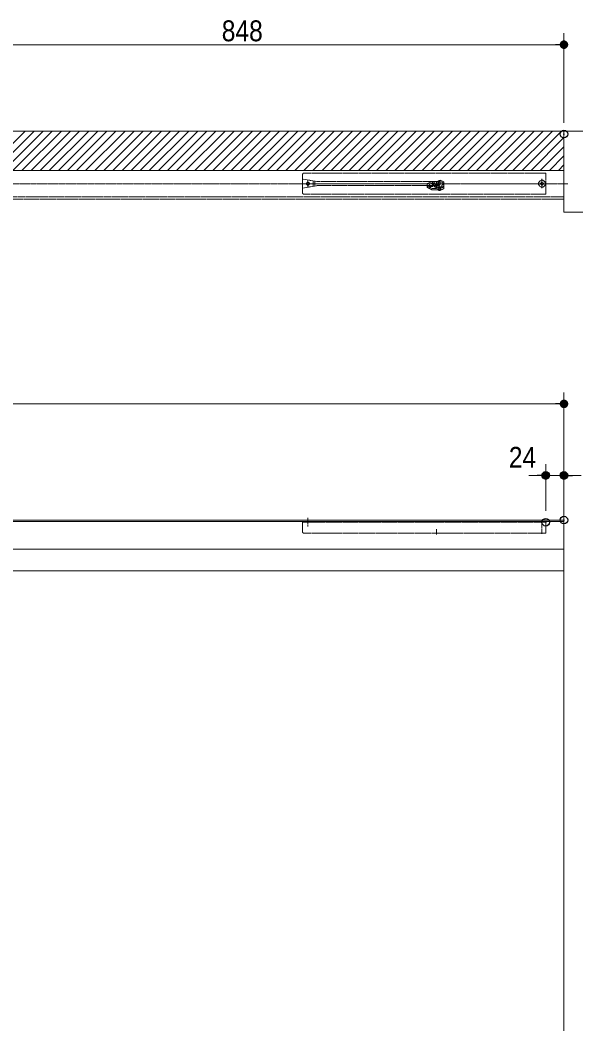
# Model space of a CAD drawing. Units: millimetres, scale not verified. Extents: x -4547 to 4547, y -2284 to 2284.
# Drawn here: x -2388 to -1646, y 0 to 1325 of the extents above; entities that cross this region are included whole.
import ezdxf
from ezdxf.enums import TextEntityAlignment as Align

# ---------------------------------------------------------------- set-up
doc = ezdxf.new("R2010")
doc.units = ezdxf.units.MM
doc.header["$LTSCALE"] = 20
doc.header["$PDMODE"] = 32
doc.header["$PDSIZE"] = 10
for name, pattern in [('USER1', [10.5, 8, -0.5, 0.5, -0.5, 0.5, -0.5]), ('USER2', [2.91, 1.76, -0.4, 0.35, -0.4]), ('USER3', [1.11, 0.71, -0.4])]:
    doc.linetypes.add(name, pattern=pattern)
for name, color, linetype, lineweight in [('0-1_3一般', 7, 'Continuous', 15), ('0-2_2寸法-2', 7, 'Continuous', 15), ('0-3_0', 7, 'Continuous', 25), ('0-5_2寸法-1', 7, 'Continuous', 15)]:
    doc.layers.add(name, color=color, linetype=linetype, lineweight=lineweight)
doc.layers.add('0-4_Defpoints', color=7, linetype='Continuous')
doc.styles.add('ＭＳ Ｐゴシック', font='')
doc.styles.get('ＭＳ Ｐゴシック').set_extended_font_data('MS PGothic')

# ---------------------------------------------------------------- blocks, each defined once
blk = doc.blocks.new('グループ-23')
at = {"layer": '0-1_3一般', "linetype": 'USER3'}
for p, q in [((-9862, 22268.8), (-9770.5, 22231.8)), ((-10210.4, 22138.1), (-10210.4, 22079.9)), ((-10210.4, 22079.9), (-10157, 22054.9)), ((-10186.2, 22134.9), (-10126.3, 22134.9)), ((-10157, 22054.9), (-10086.6, 22021.9)), ((-10148.4, 22054.9), (-10157, 22054.9)), ((-9925.3, 22021.9), (-10086.6, 22021.9)), ((-9770.5, 22051.9), (-9870.4, 22007.2)), ((-9770.5, 22231.8), (-9770.5, 22071.9)), ((-9770.5, 22071.9), (-9770.5, 22051.9))]:
    blk.add_line(p, q, dxfattribs=at)
at = {"layer": '0-1_3一般'}
for p, q in [((-10210.4, 22186), (-10090.4, 22229.9)), ((-10210.4, 22186), (-10210.4, 22138.1)), ((-10004.7, 22138.1), (-10210.4, 22138.1)), ((-10090.4, 22229.9), (-10048.9, 22229.9)), ((-10070.4, 22229.9), (-10070.4, 22138.1)), ((-10019.8, 22205.5), (-10019.7, 22204.8)), ((-10019.7, 22204.8), (-10018.8, 22199.9)), ((-10018.8, 22199.9), (-10010.4, 22151.8)), ((-9938.6, 22012.2), (-9938.4, 22012.2)), ((-9930, 22213.7), (-9922.2, 22169.6))]:
    blk.add_line(p, q, dxfattribs=at)
at = {"layer": '0-1_3一般', "linetype": 'USER1'}
for p, q in [((-10159.1, 22089), (-10079.9, 22051.9)), ((-10150.8, 22108.1), (-10154.9, 22108.1)), ((-10085.1, 22199.9), (-10150.8, 22175.9)), ((-10150.8, 22175.9), (-10150.8, 22108.1)), ((-10150.8, 22108.1), (-10065.6, 22108.1)), ((-10057.7, 22199.9), (-10085.1, 22199.9)), ((-10079.9, 22051.9), (-9976.5, 22051.9)), ((-10065.6, 22108.1), (-10065.6, 22199.9)), ((-10047.9, 22191.6), (-10040.2, 22148)), ((-10018.8, 22199.9), (-10037.6, 22199.9)), ((-9966.5, 22061.9), (-9966.5, 22076.6)), ((-9846.5, 22041.9), (-9934.9, 22041.9)), ((-9892.6, 22174.8), (-9900.4, 22218.9)), ((-9890.6, 22084.6), (-9890.6, 21998.9)), ((-9873.2, 22241), (-9806.7, 22214.1)), ((-9840.5, 22101.9), (-9871.3, 22101.9)), ((-9871.3, 22071.9), (-9840.5, 22071.9)), ((-9820.5, 22141.9), (-9820.5, 22121.9)), ((-9800.5, 22151.9), (-9810.5, 22151.9)), ((-9800.5, 22204.8), (-9800.5, 22151.9)), ((-9770.5, 22121.9), (-9790.5, 22121.9))]:
    blk.add_line(p, q, dxfattribs=at)
at = {"layer": '0-1_3一般', "linetype": 'USER2'}
for p, q in [((-9914.5, 22161.8), (-10021.5, 22161.8)), ((-9976.1, 22216.4), (-9956.4, 22104.4)), ((-9966.5, 22086), (-9966.5, 22228.5))]:
    blk.add_line(p, q, dxfattribs=at)
at = {"layer": '0-1_3一般', "linetype": 'USER3'}
blk.add_circle((-9890.6, 22041.8), 40, dxfattribs=at)
for centre, radius, start, end in [((-9880.7, 22222.4), 50, 68, 154.77867), ((-9890.6, 22041.8), 310, 162.50664, 173.93476), ((-10148.4, 22074.9), 20, 270, 352.66717), ((-9890.6, 22041.8), 240, 160.56494, 172.66717), ((-10126.3, 22124.9), 10, 340.56494, 90), ((-9966.5, 22161.8), 45, 218.64617, 321.35383)]:
    blk.add_arc(centre, radius, start, end, dxfattribs=at)
at = {"layer": '0-1_3一般', "linetype": 'USER1'}
for centre, radius, start, end in [((-10154.9, 22098.1), 10, 90, 244.89888), ((-10057.7, 22189.9), 10, 10, 90.00689), ((-10037.2, 22189.9), 10, 90, 190), ((-9966.5, 22161), 75, 190, 300.22817), ((-9976.5, 22061.9), 10, 270, 0), ((-9976.5, 22076.6), 10, 0, 83.24367), ((-9871.3, 22151.9), 80, 224.15162, 270), ((-9893.3, 22118.5), 10, 149.38956, 236.62768), ((-9966.5, 22161.8), 75, 329.38956, 10), ((-9880.7, 22222.4), 20, 68, 190), ((-9871.3, 22151.9), 50, 236.62768, 270), ((-9840.5, 22121.9), 20, 270, 0), ((-9840.5, 22121.9), 50, 270, 0), ((-9810.5, 22141.9), 10, 90, 180), ((-9810.5, 22204.8), 10, 0, 68)]:
    blk.add_arc(centre, radius, start, end, dxfattribs=at)
at = {"layer": '0-1_3一般'}
for centre, radius, start, end in [((-10049.2, 22200), 29.9, 10.67512, 90.20797), ((-10049.2, 22200), 29.9, 9.32488, 10.67512), ((-9966.5, 22161.8), 45, 192.86293, 218.64617), ((-9966.5, 22161.8), 45, 321.35383, 10), ((-9880.7, 22222.4), 50, 154.77867, 190)]:
    blk.add_arc(centre, radius, start, end, dxfattribs=at)
blk = doc.blocks.new('グループ-25')
at = {"layer": '0-1_3一般', "linetype": 'USER1'}
for p, q in [((-13500.6, 22423.7), (-13500.6, 22268.5)), ((-13120.6, 22243.7), (-13500.6, 22303.7)), ((-13500.6, 22268.5), (-13500.6, 21943.8)), ((-13460.6, 22463.7), (-11845.9, 22463.7)), ((-13360.6, 22271.5), (-13360.6, 22092.7)), ((-13180.6, 22463.7), (-13192.2, 22463.7)), ((-11845.9, 22463.7), (-7080.6, 22463.7)), ((-7180.6, 22308.9), (-7180.6, 22061.5)), ((-7180.6, 22308.9), (-7180.6, 22061.5)), ((-7080.6, 22463.7), (-7080.6, 21903.8)), ((-7035.8, 22183.7), (-13817, 22183.7)), ((-13500.6, 22063.7), (-13120.6, 22133.7)), ((-13220.6, 22115.3), (-13220.6, 22259.5)), ((-13180.6, 22261.7), (-13180.6, 22115.7)), ((-9910.6, 22243.7), (-13120.6, 22243.7)), ((-13120.6, 22133.7), (-9910.6, 22133.7)), ((-9870.6, 22203.7), (-9870.6, 22173.7)), ((-13105.9, 21903.8), (-13460.6, 21903.8)), ((-7080.6, 21903.8), (-13105.9, 21903.8)), ((-13360.6, 13358.7), (-13360.6, 13135.1)), ((-7180.6, 13274), (-7180.6, 12936.4)), ((-13180.6, 13243.7), (-13220.6, 13243.7)), ((-7230.6, 13243.7), (-13180.6, 13243.7)), ((-7080.6, 13243.7), (-7230.6, 13243.7)), ((-7080.6, 12953.7), (-7080.6, 13243.7)), ((-13460.6, 12953.7), (-9658.6, 12953.7)), ((-9658.6, 12953.7), (-7080.6, 12953.7))]:
    blk.add_line(p, q, dxfattribs=at)
at = {"layer": '0-1_3一般', "linetype": 'USER2'}
blk.add_line((-9966.5, 12923.7), (-9966.5, 13065.7), dxfattribs=at)
at = {"layer": '0-1_3一般', "linetype": 'USER1'}
blk.add_lwpolyline([(-13180.6, 13243.7), (-13160.6, 13243.7), (-13500.6, 13243.7), (-13500.6, 12993.7)], dxfattribs=at)
for centre, radius in [((-7180.6, 22183.7), 90), ((-13360.6, 22183.7), 40), ((-7180.6, 22183.7), 36)]:
    blk.add_circle(centre, radius, dxfattribs=at)
for centre, start, end in [((-13460.6, 22423.7), 90, 180), ((-9910.6, 22203.7), 0, 90), ((-9910.6, 22173.7), 270, 0), ((-13460.6, 21943.8), 180, 270), ((-13460.6, 12993.7), 180, 270)]:
    blk.add_arc(centre, 40, start, end, dxfattribs=at)
at = {"layer": '0-1_3一般'}
blk.add_blockref('グループ-23', (0, 0), dxfattribs=at)
blk = doc.blocks.new('グループ-27')
at = {"layer": '0-1_3一般'}
for p, q in [((-6600.5, 13263.7), (-39500.5, 13263.7)), ((-6600.5, 11963.7), (-6600.5, 13263.7)), ((-39500.5, 11963.7), (-6600.5, 11963.7))]:
    blk.add_line(p, q, dxfattribs=at)
blk = doc.blocks.new('グループ-31')
at = {"layer": '0-1_3一般', "linetype": 'USER1'}
blk.add_line((-6600.5, 22533.7), (-39490.5, 22533.7), dxfattribs=at)
at = {"layer": '0-1_3一般', "linetype": 'USER2'}
blk.add_line((-6500.5, 22183.7), (-39590.5, 22183.7), dxfattribs=at)
at = {"layer": '0-1_3一般', "linetype": 'USER3'}
for p, q in [((-6600.5, 13303.7), (-39500.5, 13303.7)), ((-6600.5, 12533.7), (-6600.5, 13303.7)), ((-39500.5, 12533.7), (-6600.5, 12533.7))]:
    blk.add_line(p, q, dxfattribs=at)
at = {"layer": '0-1_3一般', "linetype": 'USER1'}
blk.add_lwpolyline([(-39490.5, 22533.7), (-39490.5, 21833.7), (-6600.5, 21833.7), (-6600.5, 22533.7)], dxfattribs=at)
blk = doc.blocks.new('グループ-32')
at = {"layer": '0-1_3一般', "linetype": 'USER1'}
blk.add_line((-6600.5, 23993.7), (-6600.5, 23933.7), dxfattribs=at)
at = {"layer": '0-1_3一般', "lineweight": 5}
for p, q in [((-21866.3, 22533.7), (-20826.3, 23573.7)), ((-21626.3, 22533.7), (-20586.3, 23573.7)), ((-21386.3, 22533.7), (-20346.3, 23573.7)), ((-21146.3, 22533.7), (-20106.3, 23573.7)), ((-20906.3, 22533.7), (-19866.3, 23573.7)), ((-20666.3, 22533.7), (-19626.3, 23573.7)), ((-20426.3, 22533.7), (-19386.3, 23573.7)), ((-20186.3, 22533.7), (-19146.3, 23573.7)), ((-19946.3, 22533.7), (-18906.3, 23573.7)), ((-19706.3, 22533.7), (-18666.3, 23573.7)), ((-19466.3, 22533.7), (-18426.3, 23573.7)), ((-19226.3, 22533.7), (-18186.3, 23573.7)), ((-18986.3, 22533.7), (-17946.3, 23573.7)), ((-18746.3, 22533.7), (-17706.3, 23573.7)), ((-18506.3, 22533.7), (-17466.3, 23573.7)), ((-18266.3, 22533.7), (-17226.3, 23573.7)), ((-18026.3, 22533.7), (-16986.3, 23573.7)), ((-17786.3, 22533.7), (-16746.3, 23573.7)), ((-17546.3, 22533.7), (-16506.3, 23573.7)), ((-17306.3, 22533.7), (-16266.3, 23573.7)), ((-17066.3, 22533.7), (-16026.3, 23573.7)), ((-16826.3, 22533.7), (-15786.3, 23573.7)), ((-16586.3, 22533.7), (-15546.3, 23573.7)), ((-16346.3, 22533.7), (-15306.3, 23573.7)), ((-16106.3, 22533.7), (-15066.3, 23573.7)), ((-15866.3, 22533.7), (-14826.3, 23573.7)), ((-15626.3, 22533.7), (-14586.3, 23573.7)), ((-15386.3, 22533.7), (-14346.3, 23573.7)), ((-15146.3, 22533.7), (-14106.3, 23573.7)), ((-14906.3, 22533.7), (-13866.3, 23573.7)), ((-14666.3, 22533.7), (-13626.3, 23573.7)), ((-14426.3, 22533.7), (-13386.3, 23573.7)), ((-14186.3, 22533.7), (-13146.3, 23573.7)), ((-13946.3, 22533.7), (-12906.3, 23573.7)), ((-13706.3, 22533.7), (-12666.3, 23573.7)), ((-13466.3, 22533.7), (-12426.3, 23573.7)), ((-13226.3, 22533.7), (-12186.3, 23573.7)), ((-12986.3, 22533.7), (-11946.3, 23573.7)), ((-12746.3, 22533.7), (-11706.3, 23573.7)), ((-12506.3, 22533.7), (-11466.3, 23573.7)), ((-12266.3, 22533.7), (-11226.3, 23573.7)), ((-12026.3, 22533.7), (-10986.3, 23573.7)), ((-11786.3, 22533.7), (-10746.3, 23573.7)), ((-11546.3, 22533.7), (-10506.3, 23573.7)), ((-11306.3, 22533.7), (-10266.3, 23573.7)), ((-11066.3, 22533.7), (-10026.3, 23573.7)), ((-10826.3, 22533.7), (-9786.3, 23573.7)), ((-10586.3, 22533.7), (-9546.3, 23573.7)), ((-10346.3, 22533.7), (-9306.3, 23573.7)), ((-10106.3, 22533.7), (-9066.3, 23573.7)), ((-9866.3, 22533.7), (-8826.3, 23573.7)), ((-9626.3, 22533.7), (-8586.3, 23573.7)), ((-9386.3, 22533.7), (-8346.3, 23573.7)), ((-9146.3, 22533.7), (-8106.3, 23573.7)), ((-8906.3, 22533.7), (-7866.3, 23573.7)), ((-8666.3, 22533.7), (-7626.3, 23573.7)), ((-8426.3, 22533.7), (-7386.3, 23573.7)), ((-8186.3, 22533.7), (-7146.3, 23573.7)), ((-7946.3, 22533.7), (-6906.3, 23573.7)), ((-7706.3, 22533.7), (-6666.3, 23573.7)), ((-7466.3, 22533.7), (-6600.5, 23399.5)), ((-7226.3, 22533.7), (-6600.5, 23159.5)), ((-6986.3, 22533.7), (-6600.5, 22919.5)), ((-6746.3, 22533.7), (-6600.5, 22679.5))]:
    blk.add_line(p, q, dxfattribs=at)
at = {"layer": '0-1_3一般'}
for p, q in [((-6600.5, 23573.7), (-6100.5, 23573.7)), ((-6600.5, 21433.7), (-6600.5, 21593.7)), ((-6100.5, 21433.7), (-6600.5, 21433.7)), ((-6600.5, -33696.3), (-6600.5, 13303.7))]:
    blk.add_line(p, q, dxfattribs=at)
blk.add_lwpolyline([(-6600.5, 23573.7), (-6600.5, 22533.7), (-23560.5, 22533.7), (-23560.5, 23573.7)], close=True, dxfattribs=at)
for points in [[(-6600.5, 21593.7), (-6600.5, 23493.7), (-6600.5, 23573.7)], [(-6600.5, 14363.7), (-6600.5, 13303.7), (-39500.5, 13303.7), (-39500.5, 14363.7)]]:
    blk.add_lwpolyline(points, dxfattribs=at)
blk = doc.blocks.new('グループ-34')
at = {"layer": '0-1_3一般', "linetype": 'USER1'}
blk.add_lwpolyline([(-39490.5, 21773.7), (-39490.5, 21833.7), (-6600.5, 21833.7), (-6600.5, 21773.7)], close=True, dxfattribs=at)
at = {"layer": '0-1_3一般'}
for name in ['グループ-32', 'グループ-31', 'グループ-25', 'グループ-27']:
    blk.add_blockref(name, (0, 0), dxfattribs=at)
blk = doc.blocks.new('_Dot')
at = {"layer": '0-3_0'}
blk.add_line((-10, 0), (-20, 0), dxfattribs=at)
for points in [[(0, 0), (-10, 0), (-9.92, 1.25)], [(0, 0), (-9.92, -1.25), (-10, 0)], [(0, 0), (-9.92, 1.25), (-9.69, 2.49)], [(0, 0), (-9.69, -2.49), (-9.92, -1.25)], [(0, 0), (-9.69, 2.49), (-9.3, 3.68)], [(0, 0), (-9.3, -3.68), (-9.69, -2.49)], [(0, 0), (-9.3, 3.68), (-8.76, 4.82)], [(0, 0), (-8.76, -4.82), (-9.3, -3.68)], [(0, 0), (-8.76, 4.82), (-8.09, 5.88)], [(0, 0), (-8.09, -5.88), (-8.76, -4.82)], [(0, 0), (-8.09, 5.88), (-7.29, 6.85)], [(0, 0), (-7.29, -6.85), (-8.09, -5.88)], [(0, 0), (-7.29, 6.85), (-6.37, 7.71)], [(0, 0), (-6.37, -7.71), (-7.29, -6.85)], [(0, 0), (-6.37, 7.71), (-5.36, 8.44)], [(0, 0), (-5.36, -8.44), (-6.37, -7.71)], [(0, 0), (-5.36, 8.44), (-4.26, 9.05)], [(0, 0), (-4.26, -9.05), (-5.36, -8.44)], [(0, 0), (-4.26, 9.05), (-3.09, 9.51)], [(0, 0), (-3.09, -9.51), (-4.26, -9.05)], [(0, 0), (-3.09, 9.51), (-1.87, 9.82)], [(0, 0), (-1.87, -9.82), (-3.09, -9.51)], [(0, 0), (-1.87, 9.82), (-0.63, 9.98)], [(0, 0), (-0.63, -9.98), (-1.87, -9.82)], [(0, 0), (-0.63, 9.98), (0.63, 9.98)], [(0, 0), (0.63, -9.98), (-0.63, -9.98)], [(0, 0), (0.63, 9.98), (1.87, 9.82)], [(0, 0), (1.87, 9.82), (3.09, 9.51)], [(0, 0), (3.09, 9.51), (4.26, 9.05)], [(0, 0), (4.26, 9.05), (5.36, 8.44)], [(0, 0), (5.36, 8.44), (6.37, 7.71)], [(0, 0), (6.37, 7.71), (7.29, 6.85)], [(0, 0), (7.29, 6.85), (8.09, 5.88)], [(0, 0), (8.09, 5.88), (8.76, 4.82)], [(0, 0), (8.76, 4.82), (9.3, 3.68)], [(0, 0), (9.3, 3.68), (9.69, 2.49)], [(0, 0), (9.69, 2.49), (9.92, 1.25)], [(0, 0), (9.92, 1.25), (10, 0)], [(0, 0), (1.87, -9.82), (0.63, -9.98)], [(0, 0), (3.09, -9.51), (1.87, -9.82)], [(0, 0), (4.26, -9.05), (3.09, -9.51)], [(0, 0), (5.36, -8.44), (4.26, -9.05)], [(0, 0), (6.37, -7.71), (5.36, -8.44)], [(0, 0), (7.29, -6.85), (6.37, -7.71)], [(0, 0), (8.09, -5.88), (7.29, -6.85)], [(0, 0), (8.76, -4.82), (8.09, -5.88)], [(0, 0), (9.3, -3.68), (8.76, -4.82)], [(0, 0), (9.69, -2.49), (9.3, -3.68)], [(0, 0), (9.92, -1.25), (9.69, -2.49)], [(0, 0), (10, 0), (9.92, -1.25)]]:
    blk.add_solid(points, dxfattribs=at)

msp = doc.modelspace()

# ---------------------------------------------------------------- linework, layer by layer
at = {"layer": '0-2_2寸法-2'}
for p, q in [((-1694.65, 677.19), (-1694.65, 739.04)), ((-1670.65, 680.19), (-1670.65, 739.04)), ((-1705.91, 724.04), (-1717.16, 724.04)), ((-1670.65, 724.04), (-1694.65, 724.04)), ((-1659.39, 724.04), (-1648.14, 724.04))]:
    msp.add_line(p, q, dxfattribs=at)
at = {"layer": '0-4_Defpoints'}
for p in [(-1670.65, 1174.69), (-1694.65, 724.04), (-1670.65, 724.04), (-1694.65, 662.19), (-1670.65, 665.19)]:
    msp.add_point(p, dxfattribs=at)
at = {"layer": '0-5_2寸法-1'}
for p, q in [((-1670.65, 1189.69), (-1670.65, 1307.68)), ((-1681.91, 1292.68), (-2507.39, 1292.68)), ((-1670.65, 739.04), (-1670.65, 833.52)), ((-1681.91, 818.52), (-3304.39, 818.52))]:
    msp.add_line(p, q, dxfattribs=at)

# ---------------------------------------------------------------- block references
at = {"layer": '0-1_3一般', "xscale": 0.05, "yscale": 0.05}
msp.add_blockref('グループ-34', (-1340.62, 0), dxfattribs=at)
at = {"layer": '0-2_2寸法-2', "xscale": 0.5627563, "yscale": 0.5627563}
msp.add_blockref('_Dot', (-1694.65, 724.04), dxfattribs=at)
at = {"layer": '0-2_2寸法-2', "xscale": 0.5627563, "yscale": 0.5627563, "rotation": 180}
msp.add_blockref('_Dot', (-1670.65, 724.04), dxfattribs=at)
at = {"layer": '0-5_2寸法-1', "xscale": 0.5627563, "yscale": 0.5627563}
for p in [(-1670.65, 1292.68), (-1670.65, 818.52)]:
    msp.add_blockref('_Dot', p, dxfattribs=at)

# ---------------------------------------------------------------- texts
at = {"layer": '0-2_2寸法-2', "style": 'ＭＳ Ｐゴシック', "width": 0.9}
msp.add_text('24', height=27.57, dxfattribs=at).set_placement((-1743.44, 725.9), align=Align.BOTTOM_LEFT)
at = {"layer": '0-5_2寸法-1', "style": 'ＭＳ Ｐゴシック', "width": 0.9}
msp.add_text('848', height=27.57, dxfattribs=at).set_placement((-2122.32, 1288.89), align=Align.BOTTOM_LEFT)

doc.saveas('drawing.dxf')
